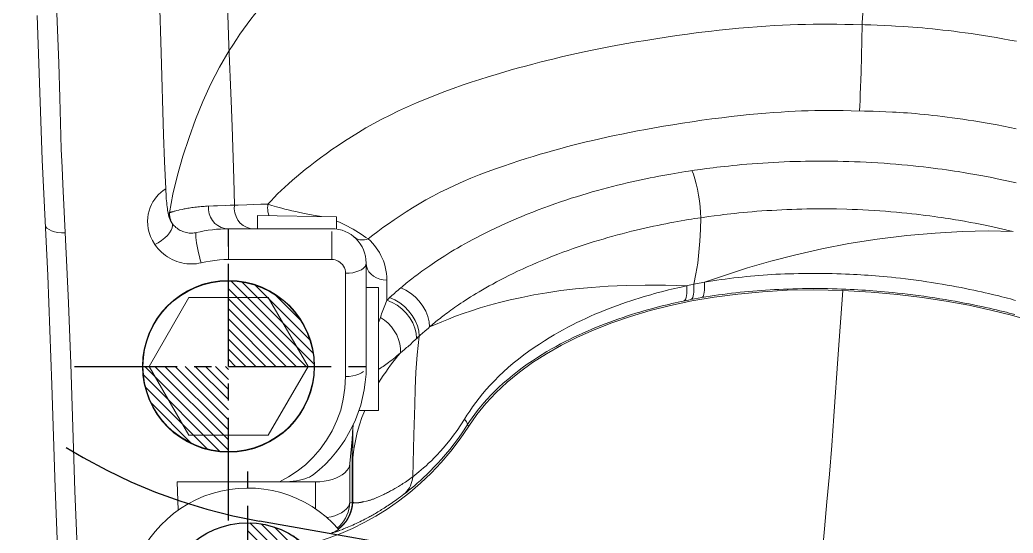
# Model space of a CAD drawing. Header units: inches. Extents: x 160917 to 162189, y -51061 to -50161.
# Drawn here: x 161490.04 to 161504.53, y -50523.17 to -50515.67 of the extents above; entities that cross this region are included whole.
import ezdxf

# ---------------------------------------------------------------- set-up
doc = ezdxf.new("R2010")
doc.units = ezdxf.units.IN
doc.header["$LTSCALE"] = 2
doc.header["$MEASUREMENT"] = 0
doc.linetypes.add('CENTER2', pattern=[1.125, 0.75, -0.125, 0.125, -0.125])
doc.linetypes.add('HIDDEN', pattern=[9.525, 6.35, -3.175])
doc.layers.add('PIN', color=4, linetype='CONTINUOUS')
doc.layers.add('壓塊', color=157, linetype='CONTINUOUS')
doc.layers.add('PRODUCT', color=1, linetype='CONTINUOUS', lineweight=15)

msp = doc.modelspace()

# ---------------------------------------------------------------- hatches: boundary and pattern name
at = {"layer": 'PIN', "linetype": 'Continuous'}
h = msp.add_hatch(dxfattribs=at)
h.set_pattern_fill('ANSI31', color=4, scale=0.833333, angle=90, style=0)
h.set_pattern_definition([(135, (161664.15035, -50532.59912), (-0.073656956, -0.073656956), [])])
h.paths.add_polyline_path([(161493.082, -50520.733), (161491.832, -50520.733, 0.414214), (161493.082, -50521.983)])
h.paths.add_polyline_path([(161493.082, -50519.483), (161493.082, -50520.733), (161494.332, -50520.733, 0.414214)])
h = msp.add_hatch(dxfattribs=at)
h.set_pattern_fill('ANSI31', color=6, scale=0.833333, angle=90, style=0)
h.set_pattern_definition([(135, (161664.43175, -50536.13672), (-0.073656956, -0.073656956), [])])
h.paths.add_polyline_path([(161493.363, -50524.27), (161492.113, -50524.27, 0.414214), (161493.363, -50525.52)])
h.paths.add_polyline_path([(161493.363, -50523.02), (161493.363, -50524.27), (161494.613, -50524.27, 0.414214)])

# ---------------------------------------------------------------- linework, layer by layer
at = {"layer": 'PIN', "color": 4, "linetype": 'CENTER2'}
for p, q in [((161493.082, -50522.983), (161493.082, -50518.483)), ((161490.832, -50520.733), (161495.332, -50520.733))]:
    msp.add_line(p, q, dxfattribs=at)
at = {"layer": 'PIN', "color": 6, "linetype": 'CENTER2'}
msp.add_line((161493.363, -50526.52), (161493.363, -50522.02), dxfattribs=at)
at = {"layer": 'PIN', "color": 4, "linetype": 'Continuous'}
msp.add_circle((161493.082, -50520.733), 1.25, dxfattribs=at)
at = {"layer": 'PIN', "color": 6, "linetype": 'Continuous'}
msp.add_circle((161493.363, -50524.27), 1.25, dxfattribs=at)
at = {"layer": 'PRODUCT', "linetype": 'ByBlock'}
for p, q in [((161492.101, -50516.15), (161492.072, -50515.345)), ((161493.087, -50516.046), (161493.066, -50515.444)), ((161490.576, -50515.574), (161490.603, -50516.304)), ((161502.202, -50515.738), (161502.37, -50515.742)), ((161502.329, -50515.741), (161502.326, -50515.965)), ((161502.37, -50515.742), (161502.457, -50515.744)), ((161502.457, -50515.744), (161502.551, -50515.748)), ((161502.551, -50515.748), (161502.652, -50515.752)), ((161502.326, -50515.965), (161502.322, -50516.201)), ((161493.122, -50516.853), (161493.087, -50516.046)), ((161492.135, -50517.352), (161492.101, -50516.15)), ((161490.603, -50516.304), (161490.618, -50516.812)), ((161490.618, -50516.812), (161490.634, -50517.363)), ((161493.122, -50516.853), (161493.136, -50517.229)), ((161502.17, -50516.999), (161502.367, -50517.003)), ((161502.367, -50517.003), (161502.491, -50517.006)), ((161502.491, -50517.006), (161502.58, -50517.009)), ((161502.58, -50517.009), (161502.675, -50517.013)), ((161490.362, -50517.717), (161490.345, -50517.292)), ((161490.634, -50517.363), (161490.641, -50517.559)), ((161490.641, -50517.559), (161490.652, -50517.828)), ((161490.446, -50519.405), (161490.362, -50517.717)), ((161490.652, -50517.828), (161490.663, -50518.071)), ((161499.884, -50517.867), (161499.798, -50517.88)), ((161499.969, -50517.855), (161499.884, -50517.867)), ((161500.059, -50517.843), (161499.969, -50517.855)), ((161503.978, -50517.929), (161503.885, -50517.913)), ((161504.065, -50517.945), (161503.978, -50517.929)), ((161504.147, -50517.961), (161504.065, -50517.945)), ((161504.225, -50517.976), (161504.147, -50517.961)), ((161504.3, -50517.991), (161504.225, -50517.976)), ((161504.372, -50518.006), (161504.3, -50517.991)), ((161504.441, -50518.022), (161504.372, -50518.006)), ((161504.51, -50518.037), (161504.441, -50518.022)), ((161490.663, -50518.071), (161490.724, -50519.286)), ((161504.577, -50518.052), (161504.51, -50518.037)), ((161493.658, -50518.361), (161493.704, -50518.313)), ((161492.368, -50518.448), (161492.356, -50518.451)), ((161492.861, -50518.39), (161492.768, -50518.393)), ((161492.923, -50518.387), (161492.861, -50518.39)), ((161493.042, -50518.382), (161492.923, -50518.387)), ((161493.104, -50518.379), (161493.042, -50518.382)), ((161493.169, -50518.377), (161493.104, -50518.379)), ((161493.449, -50518.369), (161493.349, -50518.373)), ((161493.654, -50518.39), (161493.658, -50518.361)), ((161493.685, -50518.371), (161493.658, -50518.361)), ((161492.263, -50518.649), (161492.231, -50518.597)), ((161493.504, -50518.527), (161494.66, -50518.547)), ((161493.504, -50518.723), (161493.504, -50518.527)), ((161494.66, -50518.547), (161494.66, -50518.724)), ((161500.011, -50518.556), (161499.931, -50518.567)), ((161500.089, -50518.545), (161500.011, -50518.556)), ((161500.172, -50518.533), (161500.089, -50518.545)), ((161503.824, -50518.614), (161503.737, -50518.598)), ((161492.263, -50518.649), (161492.245, -50518.623)), ((161494.589, -50518.723), (161493.082, -50518.723)), ((161493.082, -50518.723), (161493.082, -50519.173)), ((161494.7, -50518.626), (161494.66, -50518.61)), ((161503.906, -50518.629), (161503.824, -50518.614)), ((161503.983, -50518.643), (161503.906, -50518.629)), ((161504.056, -50518.658), (161503.983, -50518.643)), ((161504.125, -50518.672), (161504.056, -50518.658)), ((161504.193, -50518.686), (161504.125, -50518.672)), ((161504.258, -50518.7), (161504.193, -50518.686)), ((161504.322, -50518.714), (161504.258, -50518.7)), ((161504.534, -50518.764), (161504.445, -50518.742)), ((161490.592, -50518.777), (161490.645, -50518.782)), ((161490.645, -50518.782), (161490.699, -50518.782)), ((161494.589, -50518.763), (161494.589, -50519.173)), ((161495.152, -50518.9), (161495.12, -50518.871)), ((161495.262, -50519.035), (161495.237, -50518.999)), ((161494.589, -50519.173), (161493.082, -50519.173)), ((161490.724, -50519.286), (161490.747, -50519.803)), ((161495.092, -50520.733), (161495.092, -50519.225)), ((161494.79, -50520.882), (161494.79, -50519.374)), ((161495.29, -50519.46), (161495.341, -50519.471)), ((161495.341, -50519.471), (161495.393, -50519.475)), ((161495.393, -50519.768), (161495.393, -50519.475)), ((161495.092, -50519.582), (161495.273, -50519.582)), ((161495.273, -50521.376), (161495.273, -50519.582)), ((161499.805, -50519.548), (161499.73, -50519.564)), ((161499.9, -50519.529), (161499.805, -50519.548)), ((161491.922, -50520.733), (161492.502, -50519.728)), ((161492.502, -50519.728), (161493.662, -50519.728)), ((161493.662, -50519.728), (161494.242, -50520.733)), ((161495.393, -50519.768), (161495.374, -50519.819)), ((161495.407, -50519.755), (161495.393, -50519.768)), ((161495.393, -50519.768), (161495.469, -50519.799)), ((161495.42, -50519.742), (161495.407, -50519.755)), ((161495.434, -50519.729), (161495.42, -50519.742)), ((161499.796, -50519.765), (161499.746, -50519.775)), ((161499.83, -50519.758), (161499.796, -50519.765)), ((161499.885, -50519.748), (161499.83, -50519.758)), ((161499.938, -50519.738), (161499.885, -50519.748)), ((161499.99, -50519.729), (161499.938, -50519.738)), ((161502.048, -50519.625), (161501.979, -50520.556)), ((161490.747, -50519.803), (161490.78, -50520.698)), ((161495.374, -50519.819), (161495.317, -50519.968)), ((161499.746, -50519.775), (161499.688, -50519.787)), ((161495.29, -50520.042), (161495.281, -50520.066)), ((161495.299, -50520.017), (161495.29, -50520.042)), ((161495.281, -50520.066), (161495.273, -50520.09)), ((161495.834, -50520.319), (161495.779, -50520.372)), ((161495.88, -50520.277), (161495.864, -50520.291)), ((161495.912, -50520.248), (161495.88, -50520.277)), ((161495.946, -50520.219), (161495.912, -50520.248)), ((161495.651, -50520.487), (161495.62, -50520.513)), ((161490.78, -50520.698), (161490.84, -50522.552)), ((161492.502, -50521.738), (161491.922, -50520.733)), ((161494.242, -50520.733), (161493.662, -50521.738)), ((161494.781, -50521.05), (161494.79, -50520.882)), ((161495.307, -50520.92), (161495.273, -50520.974)), ((161494.757, -50521.214), (161494.781, -50521.05)), ((161495.789, -50521.736), (161495.799, -50521.295)), ((161495.273, -50521.376), (161494.986, -50521.376)), ((161494.896, -50521.924), (161494.898, -50521.626)), ((161494.898, -50521.626), (161494.899, -50521.618)), ((161494.9, -50521.611), (161494.901, -50521.604)), ((161494.902, -50521.597), (161494.902, -50521.59)), ((161496.601, -50521.538), (161496.502, -50521.688)), ((161496.591, -50521.605), (161496.567, -50521.589)), ((161493.662, -50521.738), (161492.502, -50521.738)), ((161494.854, -50522.154), (161494.888, -50521.796)), ((161494.888, -50522.718), (161494.888, -50521.796)), ((161495.77, -50522.347), (161495.789, -50521.736)), ((161494.421, -50521.943), (161494.514, -50521.813)), ((161494.913, -50521.944), (161494.896, -50522.072)), ((161494.896, -50522.401), (161494.896, -50521.998)), ((161496.312, -50521.946), (161496.251, -50522.019)), ((161494.854, -50522.154), (161494.852, -50522.724)), ((161492.333, -50522.421), (161494.352, -50522.421)), ((161492.333, -50522.421), (161492.348, -50522.834)), ((161494.352, -50522.421), (161494.351, -50522.815)), ((161494.894, -50522.719), (161494.896, -50522.401)), ((161490.84, -50522.552), (161490.974, -50526.104)), ((161495.271, -50522.641), (161495.239, -50522.654)), ((161495.678, -50522.574), (161495.643, -50522.601)), ((161494.888, -50522.718), (161494.852, -50522.724)), ((161494.938, -50522.725), (161494.935, -50522.725)), ((161494.96, -50522.725), (161494.956, -50522.725)), ((161495.096, -50522.701), (161495.057, -50522.71)), ((161495.114, -50522.697), (161495.096, -50522.701)), ((161494.579, -50522.933), (161494.519, -50522.944)), ((161495.1, -50522.951), (161495.073, -50522.965)), ((161495.128, -50522.936), (161495.1, -50522.951)), ((161494.777, -50523.102), (161494.761, -50523.109)), ((161494.795, -50523.095), (161494.777, -50523.102)), ((161494.814, -50523.087), (161494.795, -50523.095)), ((161494.835, -50523.078), (161494.814, -50523.087)), ((161494.858, -50523.069), (161494.835, -50523.078)), ((161494.92, -50523.041), (161494.894, -50523.052)), ((161494.946, -50523.029), (161494.92, -50523.041)), ((161494.972, -50523.016), (161494.946, -50523.029)), ((161494.997, -50523.004), (161494.972, -50523.016)), ((161495.022, -50522.991), (161494.997, -50523.004)), ((161495.048, -50522.979), (161495.022, -50522.991)), ((161495.073, -50522.965), (161495.048, -50522.979)), ((161494.586, -50523.17), (161494.584, -50523.17)), ((161494.608, -50523.163), (161494.605, -50523.164)), ((161494.615, -50523.161), (161494.612, -50523.162)), ((161494.623, -50523.159), (161494.619, -50523.16)), ((161494.631, -50523.156), (161494.627, -50523.157)), ((161494.64, -50523.153), (161494.635, -50523.155)), ((161494.649, -50523.15), (161494.644, -50523.152)), ((161494.658, -50523.147), (161494.653, -50523.149)), ((161494.669, -50523.144), (161494.663, -50523.145)), ((161494.68, -50523.14), (161494.674, -50523.142)), ((161494.692, -50523.135), (161494.686, -50523.137)), ((161494.705, -50523.131), (161494.698, -50523.133)), ((161494.718, -50523.126), (161494.711, -50523.128)), ((161494.732, -50523.12), (161494.725, -50523.123))]:
    msp.add_line(p, q, dxfattribs=at)
for points in [[(161493.576, -50515.456), (161493.519, -50515.523), (161493.463, -50515.592), (161493.409, -50515.662), (161493.355, -50515.733), (161493.302, -50515.806), (161493.249, -50515.881), (161493.196, -50515.959), (161493.144, -50516.038), (161493.09, -50516.12)], [(161502.346, -50515.504), (161502.331, -50515.714), (161502.329, -50515.741)], [(161490.345, -50517.292), (161490.318, -50516.448), (161490.288, -50515.605)], [(161493.704, -50518.313), (161493.75, -50518.264), (161493.799, -50518.214), (161493.85, -50518.165), (161493.902, -50518.116), (161493.957, -50518.066), (161494.014, -50518.015), (161494.074, -50517.964), (161494.137, -50517.911), (161494.203, -50517.858), (161494.272, -50517.803), (161494.346, -50517.746), (161494.423, -50517.688), (161494.505, -50517.628), (161494.591, -50517.567), (161494.682, -50517.505), (161494.776, -50517.442), (161494.875, -50517.378), (161494.979, -50517.314), (161495.088, -50517.25), (161495.201, -50517.186), (161495.318, -50517.123), (161495.44, -50517.061), (161495.564, -50517.001), (161495.692, -50516.942), (161495.824, -50516.884), (161495.957, -50516.829), (161496.092, -50516.775), (161496.227, -50516.723), (161496.362, -50516.674), (161496.494, -50516.627), (161496.624, -50516.583), (161496.75, -50516.542), (161496.871, -50516.503), (161496.987, -50516.468), (161497.099, -50516.434), (161497.208, -50516.403), (161497.314, -50516.373), (161497.419, -50516.345), (161497.523, -50516.317), (161497.626, -50516.29), (161497.73, -50516.264), (161497.835, -50516.239), (161497.941, -50516.213), (161498.049, -50516.188), (161498.16, -50516.164), (161498.273, -50516.139), (161498.389, -50516.115), (161498.51, -50516.09), (161498.633, -50516.066), (161498.762, -50516.042), (161498.895, -50516.017), (161499.032, -50515.993), (161499.173, -50515.97), (161499.321, -50515.946), (161499.472, -50515.922), (161499.626, -50515.899), (161499.782, -50515.878), (161499.939, -50515.857), (161500.093, -50515.839), (161500.242, -50515.822), (161500.388, -50515.807), (161500.53, -50515.794), (161500.666, -50515.782), (161500.798, -50515.772), (161500.925, -50515.763), (161501.048, -50515.755), (161501.166, -50515.749), (161501.281, -50515.743), (161501.393, -50515.739), (161501.504, -50515.736), (161501.615, -50515.734), (161501.728, -50515.734), (161501.842, -50515.733), (161501.959, -50515.734), (161502.079, -50515.736), (161502.202, -50515.738)], [(161502.652, -50515.752), (161502.761, -50515.757), (161502.819, -50515.761)], [(161502.819, -50515.761), (161502.941, -50515.768), (161503.005, -50515.773), (161503.072, -50515.777), (161503.141, -50515.783), (161503.211, -50515.789), (161503.284, -50515.795), (161503.358, -50515.803), (161503.434, -50515.81), (161503.511, -50515.819), (161503.59, -50515.828), (161503.671, -50515.838), (161503.753, -50515.849), (161503.837, -50515.86), (161503.923, -50515.872), (161504.011, -50515.885), (161504.102, -50515.899), (161504.194, -50515.914), (161504.289, -50515.93), (161504.385, -50515.947), (161504.485, -50515.965), (161504.586, -50515.984)], [(161493.09, -50516.12), (161492.948, -50516.36), (161492.822, -50516.605), (161492.705, -50516.863), (161492.6, -50517.124), (161492.505, -50517.389), (161492.417, -50517.664), (161492.338, -50517.938), (161492.27, -50518.216), (161492.218, -50518.489)], [(161502.322, -50516.201), (161502.316, -50516.435), (161502.312, -50516.547), (161502.308, -50516.654), (161502.304, -50516.755), (161502.3, -50516.847), (161502.295, -50516.929), (161502.29, -50517.001)], [(161495.26, -50518.762), (161495.335, -50518.706), (161495.415, -50518.649), (161495.498, -50518.591), (161495.585, -50518.532), (161495.674, -50518.474), (161495.768, -50518.415), (161495.864, -50518.358), (161495.963, -50518.301), (161496.066, -50518.245), (161496.171, -50518.19), (161496.28, -50518.137), (161496.391, -50518.085), (161496.505, -50518.034), (161496.621, -50517.985), (161496.74, -50517.937), (161496.859, -50517.892), (161496.977, -50517.848), (161497.095, -50517.806), (161497.209, -50517.767), (161497.32, -50517.731), (161497.427, -50517.697), (161497.531, -50517.665), (161497.631, -50517.635), (161497.729, -50517.607), (161497.825, -50517.579), (161497.92, -50517.553), (161498.014, -50517.528), (161498.109, -50517.503), (161498.205, -50517.479), (161498.301, -50517.455), (161498.4, -50517.432), (161498.501, -50517.409), (161498.605, -50517.385), (161498.712, -50517.362), (161498.822, -50517.339), (161498.935, -50517.316), (161499.053, -50517.293), (161499.175, -50517.27), (161499.301, -50517.247), (161499.431, -50517.224), (161499.567, -50517.202), (161499.707, -50517.18), (161499.849, -50517.158), (161499.993, -50517.138), (161500.139, -50517.118), (161500.281, -50517.1), (161500.419, -50517.083), (161500.554, -50517.068), (161500.683, -50517.055), (161500.807, -50517.043), (161500.926, -50517.033), (161501.039, -50517.024), (161501.148, -50517.017), (161501.251, -50517.011), (161501.352, -50517.006), (161501.448, -50517.002), (161501.542, -50516.999), (161501.638, -50516.997), (161501.737, -50516.996), (161501.837, -50516.995), (161501.942, -50516.996), (161502.054, -50516.997), (161502.17, -50516.999)], [(161502.675, -50517.013), (161502.774, -50517.018), (161502.826, -50517.021), (161502.88, -50517.024), (161502.935, -50517.027), (161502.991, -50517.031), (161503.05, -50517.036), (161503.109, -50517.04), (161503.171, -50517.046), (161503.234, -50517.052), (161503.298, -50517.058), (161503.365, -50517.066), (161503.433, -50517.073), (161503.502, -50517.082), (161503.574, -50517.091), (161503.647, -50517.1), (161503.723, -50517.111), (161503.8, -50517.122), (161503.879, -50517.134), (161503.959, -50517.146), (161504.042, -50517.16), (161504.127, -50517.174), (161504.213, -50517.19), (161504.302, -50517.206), (161504.392, -50517.224), (161504.485, -50517.243), (161504.579, -50517.263)], [(161493.136, -50517.229), (161493.159, -50517.991), (161493.169, -50518.377)], [(161492.166, -50518.137), (161492.149, -50517.742), (161492.135, -50517.352)], [(161503.732, -50517.888), (161503.677, -50517.879), (161503.62, -50517.871), (161503.561, -50517.862), (161503.499, -50517.854), (161503.435, -50517.845), (161503.369, -50517.837), (161503.3, -50517.828), (161503.228, -50517.82), (161503.153, -50517.811), (161503.075, -50517.803), (161502.994, -50517.795), (161502.911, -50517.787), (161502.825, -50517.779), (161502.738, -50517.773), (161502.65, -50517.766), (161502.562, -50517.76), (161502.474, -50517.755), (161502.388, -50517.75), (161502.302, -50517.746), (161502.218, -50517.743), (161502.136, -50517.74), (161502.055, -50517.738), (161501.975, -50517.736), (161501.896, -50517.735), (161501.817, -50517.734), (161501.739, -50517.734), (161501.662, -50517.734), (161501.584, -50517.735), (161501.506, -50517.736), (161501.429, -50517.738), (161501.351, -50517.74), (161501.273, -50517.742), (161501.195, -50517.745), (161501.116, -50517.749), (161501.037, -50517.753), (161500.958, -50517.758), (161500.879, -50517.763), (161500.801, -50517.768), (161500.724, -50517.774), (161500.649, -50517.78), (161500.577, -50517.786), (161500.507, -50517.793), (161500.441, -50517.799), (161500.378, -50517.806), (161500.319, -50517.812), (161500.208, -50517.824)], [(161499.798, -50517.88), (161499.75, -50517.887), (161499.7, -50517.895), (161499.594, -50517.913)], [(161499.844, -50517.873), (161499.867, -50517.926), (161499.889, -50517.991), (161499.909, -50518.064), (161499.928, -50518.145), (161499.944, -50518.23), (161499.957, -50518.316), (161499.967, -50518.402), (161499.972, -50518.484), (161499.974, -50518.561)], [(161500.208, -50517.824), (161500.156, -50517.831), (161500.059, -50517.843)], [(161499.594, -50517.913), (161499.539, -50517.923), (161499.481, -50517.933), (161499.422, -50517.944), (161499.362, -50517.955), (161499.3, -50517.967), (161499.236, -50517.98), (161499.171, -50517.993), (161499.105, -50518.007), (161499.038, -50518.022), (161498.97, -50518.037), (161498.901, -50518.053), (161498.83, -50518.07), (161498.759, -50518.087), (161498.688, -50518.105), (161498.615, -50518.124), (161498.542, -50518.144), (161498.467, -50518.164), (161498.392, -50518.185), (161498.316, -50518.207), (161498.24, -50518.23), (161498.162, -50518.254), (161498.084, -50518.278), (161498.005, -50518.304), (161497.926, -50518.331), (161497.846, -50518.358), (161497.766, -50518.387), (161497.685, -50518.416), (161497.604, -50518.447), (161497.523, -50518.478), (161497.442, -50518.51), (161497.361, -50518.543), (161497.282, -50518.576), (161497.203, -50518.61), (161497.126, -50518.644), (161497.051, -50518.679), (161496.977, -50518.713), (161496.906, -50518.747), (161496.837, -50518.781), (161496.771, -50518.815), (161496.707, -50518.848), (161496.646, -50518.881), (161496.587, -50518.913), (161496.531, -50518.944), (161496.477, -50518.974), (161496.425, -50519.004), (161496.376, -50519.033), (161496.328, -50519.061), (161496.283, -50519.089), (161496.24, -50519.116), (161496.199, -50519.142), (161496.16, -50519.168), (161496.122, -50519.192), (161496.087, -50519.216), (161496.053, -50519.239), (161496.02, -50519.262), (161495.989, -50519.283), (161495.96, -50519.304), (161495.931, -50519.324), (161495.904, -50519.344), (161495.878, -50519.363), (161495.853, -50519.381), (161495.829, -50519.4), (161495.805, -50519.417), (161495.783, -50519.435), (161495.76, -50519.452), (161495.738, -50519.469), (161495.717, -50519.486), (161495.696, -50519.503), (161495.675, -50519.52), (161495.655, -50519.536), (161495.635, -50519.553), (161495.616, -50519.569), (161495.577, -50519.602)], [(161503.885, -50517.913), (161503.835, -50517.905), (161503.732, -50517.888)], [(161492.007, -50518.955), (161491.973, -50518.895), (161491.945, -50518.837), (161491.924, -50518.779), (161491.91, -50518.722), (161491.903, -50518.665), (161491.901, -50518.611), (161491.904, -50518.558), (161491.911, -50518.508), (161491.923, -50518.459), (161491.938, -50518.414), (161491.957, -50518.37), (161491.979, -50518.329), (161492.004, -50518.291), (161492.031, -50518.255), (161492.061, -50518.222), (161492.094, -50518.191), (161492.128, -50518.163), (161492.166, -50518.137)], [(161492.189, -50518.425), (161492.185, -50518.4), (161492.182, -50518.374), (161492.179, -50518.346), (161492.176, -50518.316), (161492.174, -50518.284), (161492.172, -50518.25), (161492.17, -50518.214), (161492.168, -50518.177), (161492.166, -50518.137)], [(161492.202, -50518.497), (161492.197, -50518.474), (161492.193, -50518.45), (161492.189, -50518.425)], [(161492.356, -50518.451), (161492.324, -50518.458), (161492.315, -50518.461), (161492.297, -50518.465)], [(161492.768, -50518.393), (161492.747, -50518.395), (161492.726, -50518.396), (161492.704, -50518.397), (161492.681, -50518.399), (161492.659, -50518.401), (161492.636, -50518.403), (161492.613, -50518.406), (161492.591, -50518.409), (161492.568, -50518.411), (161492.546, -50518.414), (161492.525, -50518.418), (161492.505, -50518.421), (161492.486, -50518.424), (161492.468, -50518.427), (161492.451, -50518.43), (161492.436, -50518.433), (161492.42, -50518.436), (161492.406, -50518.439), (161492.368, -50518.448)], [(161493.082, -50518.723), (161493.028, -50518.718), (161492.976, -50518.702), (161492.927, -50518.677), (161492.884, -50518.644), (161492.847, -50518.603), (161492.819, -50518.555), (161492.799, -50518.503), (161492.789, -50518.448), (161492.789, -50518.393)], [(161493.297, -50518.675), (161493.254, -50518.639), (161493.218, -50518.595), (161493.191, -50518.546), (161493.174, -50518.491), (161493.166, -50518.434), (161493.169, -50518.377)], [(161493.349, -50518.373), (161493.225, -50518.376), (161493.196, -50518.377), (161493.169, -50518.377)], [(161493.658, -50518.361), (161493.588, -50518.364), (161493.553, -50518.365), (161493.449, -50518.369)], [(161493.671, -50518.53), (161493.663, -50518.503), (161493.657, -50518.475), (161493.654, -50518.447), (161493.653, -50518.418), (161493.654, -50518.39)], [(161494.438, -50518.543), (161494.347, -50518.528), (161494.265, -50518.512), (161494.19, -50518.498), (161494.123, -50518.484), (161494.062, -50518.471), (161494.007, -50518.459), (161493.954, -50518.447), (161493.905, -50518.435), (161493.86, -50518.424), (161493.819, -50518.413), (161493.781, -50518.402), (161493.746, -50518.391), (161493.714, -50518.381), (161493.685, -50518.371)], [(161501.958, -50518.434), (161501.885, -50518.433), (161501.812, -50518.432), (161501.739, -50518.432), (161501.667, -50518.432), (161501.594, -50518.433), (161501.522, -50518.434), (161501.45, -50518.435), (161501.377, -50518.437), (161501.305, -50518.439), (161501.232, -50518.442), (161501.159, -50518.446), (161501.086, -50518.449), (161501.012, -50518.454), (161500.939, -50518.458), (161500.866, -50518.463), (161500.794, -50518.468), (161500.724, -50518.474), (161500.657, -50518.48), (161500.592, -50518.486), (161500.529, -50518.492), (161500.471, -50518.498), (161500.415, -50518.504), (161500.362, -50518.51), (161500.311, -50518.516), (161500.263, -50518.522), (161500.172, -50518.533)], [(161503.126, -50518.511), (161503.056, -50518.503), (161502.984, -50518.496), (161502.908, -50518.488), (161502.83, -50518.481), (161502.751, -50518.474), (161502.67, -50518.467), (161502.588, -50518.461), (161502.506, -50518.455), (161502.424, -50518.451), (161502.343, -50518.446), (161502.263, -50518.443), (161502.185, -50518.44), (161502.108, -50518.437), (161501.958, -50518.434)], [(161492.218, -50518.489), (161492.215, -50518.491), (161492.212, -50518.492), (161492.209, -50518.493), (161492.207, -50518.494), (161492.204, -50518.495), (161492.202, -50518.497)], [(161492.249, -50518.624), (161492.22, -50518.571), (161492.211, -50518.546), (161492.206, -50518.521), (161492.202, -50518.497)], [(161492.274, -50518.471), (161492.267, -50518.473), (161492.26, -50518.475), (161492.254, -50518.477), (161492.248, -50518.479), (161492.242, -50518.481), (161492.237, -50518.483), (161492.232, -50518.484), (161492.227, -50518.486), (161492.222, -50518.488), (161492.218, -50518.489)], [(161492.238, -50518.599), (161492.229, -50518.572), (161492.223, -50518.545), (161492.219, -50518.517), (161492.218, -50518.489)], [(161492.297, -50518.465), (161492.289, -50518.467), (161492.281, -50518.469)], [(161499.931, -50518.567), (161499.886, -50518.574), (161499.84, -50518.582), (161499.791, -50518.589), (161499.741, -50518.598), (161499.689, -50518.607), (161499.635, -50518.617), (161499.58, -50518.627), (161499.524, -50518.637), (161499.466, -50518.649), (161499.407, -50518.66), (161499.347, -50518.673), (161499.286, -50518.686), (161499.223, -50518.699), (161499.16, -50518.714), (161499.095, -50518.729), (161499.03, -50518.744), (161498.964, -50518.76), (161498.897, -50518.777), (161498.829, -50518.795), (161498.76, -50518.813), (161498.691, -50518.832), (161498.621, -50518.852), (161498.55, -50518.873), (161498.478, -50518.894), (161498.406, -50518.916), (161498.334, -50518.939), (161498.261, -50518.963), (161498.187, -50518.987), (161498.113, -50519.013), (161498.038, -50519.04), (161497.962, -50519.067), (161497.887, -50519.096), (161497.811, -50519.125), (161497.735, -50519.155), (161497.66, -50519.185), (161497.586, -50519.217), (161497.513, -50519.248), (161497.441, -50519.28), (161497.371, -50519.312), (161497.302, -50519.344), (161497.236, -50519.376), (161497.172, -50519.408), (161497.11, -50519.439), (161497.051, -50519.47), (161496.994, -50519.5), (161496.939, -50519.53), (161496.886, -50519.559), (161496.836, -50519.588), (161496.788, -50519.615), (161496.742, -50519.643), (161496.698, -50519.669), (161496.656, -50519.694), (161496.616, -50519.719), (161496.578, -50519.744), (161496.541, -50519.767), (161496.506, -50519.79), (161496.473, -50519.812), (161496.441, -50519.834), (161496.411, -50519.855), (161496.382, -50519.875), (161496.354, -50519.894), (161496.328, -50519.913), (161496.303, -50519.932), (161496.278, -50519.949), (161496.255, -50519.967), (161496.232, -50519.984), (161496.211, -50520), (161496.189, -50520.016), (161496.169, -50520.032), (161496.148, -50520.048), (161496.129, -50520.064), (161496.109, -50520.08), (161496.09, -50520.095), (161496.071, -50520.111), (161496.053, -50520.126), (161496.034, -50520.142), (161496.016, -50520.158)], [(161499.974, -50518.561), (161499.971, -50518.734), (161499.963, -50518.902), (161499.949, -50519.067), (161499.93, -50519.227), (161499.904, -50519.383), (161499.873, -50519.534)], [(161503.595, -50518.575), (161503.545, -50518.567), (161503.492, -50518.559), (161503.437, -50518.551), (161503.38, -50518.543), (161503.32, -50518.535), (161503.258, -50518.527), (161503.126, -50518.511)], [(161503.737, -50518.598), (161503.692, -50518.59), (161503.595, -50518.575)], [(161490.411, -50518.689), (161490.432, -50518.713), (161490.462, -50518.735), (161490.499, -50518.753), (161490.543, -50518.767), (161490.592, -50518.777)], [(161492.263, -50518.649), (161492.266, -50518.675), (161492.26, -50518.707), (161492.245, -50518.742), (161492.221, -50518.78), (161492.189, -50518.819), (161492.15, -50518.857), (161492.105, -50518.893), (161492.057, -50518.926), (161492.007, -50518.955)], [(161492.612, -50518.778), (161492.596, -50518.782), (161492.578, -50518.784), (161492.561, -50518.786), (161492.543, -50518.787), (161492.524, -50518.786), (161492.506, -50518.785), (161492.487, -50518.783), (161492.468, -50518.779), (161492.45, -50518.774), (161492.431, -50518.769), (161492.413, -50518.762), (161492.395, -50518.755), (161492.378, -50518.746), (161492.362, -50518.737), (161492.345, -50518.727), (161492.33, -50518.715), (161492.315, -50518.704), (161492.301, -50518.691), (161492.287, -50518.678), (161492.275, -50518.664), (161492.263, -50518.649)], [(161493.452, -50518.723), (161493.398, -50518.717), (161493.345, -50518.701), (161493.297, -50518.675)], [(161495.12, -50518.871), (161495.087, -50518.848), (161495.053, -50518.825), (161495.018, -50518.801), (161494.98, -50518.778), (161494.941, -50518.754), (161494.901, -50518.73), (161494.861, -50518.707), (161494.82, -50518.685), (161494.78, -50518.664), (161494.74, -50518.644), (161494.7, -50518.626)], [(161504.445, -50518.742), (161504.415, -50518.735), (161504.384, -50518.728), (161504.322, -50518.714)], [(161492.612, -50518.778), (161492.607, -50518.784), (161492.603, -50518.799), (161492.603, -50518.821), (161492.604, -50518.851), (161492.608, -50518.888), (161492.614, -50518.93), (161492.622, -50518.976), (161492.632, -50519.025), (161492.643, -50519.076), (161492.656, -50519.126), (161492.669, -50519.175), (161492.683, -50519.22)], [(161494.921, -50518.847), (161494.938, -50518.86), (161494.956, -50518.87), (161494.976, -50518.878), (161494.998, -50518.884), (161495.021, -50518.886), (161495.045, -50518.886), (161495.069, -50518.884), (161495.094, -50518.878), (161495.12, -50518.871)], [(161495.12, -50518.871), (161495.188, -50518.817), (161495.26, -50518.762)], [(161504.535, -50518.764), (161504.17, -50518.754), (161503.792, -50518.764), (161503.398, -50518.787), (161502.981, -50518.82), (161502.551, -50518.874), (161502.136, -50518.94), (161501.74, -50519.017), (161501.361, -50519.103), (161500.999, -50519.195), (161500.657, -50519.294), (161500.336, -50519.4), (161500.031, -50519.504)], [(161492.079, -50519.041), (161492.053, -50519.014), (161492.03, -50518.985), (161492.007, -50518.955)], [(161492.683, -50519.22), (161492.649, -50519.227), (161492.615, -50519.233), (161492.58, -50519.236), (161492.544, -50519.237), (161492.508, -50519.236), (161492.472, -50519.233), (161492.435, -50519.228), (161492.399, -50519.221), (161492.363, -50519.211), (161492.327, -50519.2), (161492.292, -50519.186), (161492.258, -50519.171), (161492.225, -50519.153), (161492.193, -50519.134), (161492.162, -50519.113), (161492.133, -50519.091), (161492.105, -50519.067), (161492.079, -50519.041)], [(161495.237, -50518.999), (161495.211, -50518.965), (161495.182, -50518.932), (161495.152, -50518.9)], [(161495.387, -50519.375), (161495.38, -50519.327), (161495.37, -50519.281), (161495.357, -50519.236), (161495.342, -50519.193), (161495.325, -50519.151), (161495.306, -50519.111), (161495.285, -50519.072), (161495.262, -50519.035)], [(161493.082, -50519.173), (161493.015, -50519.174), (161492.948, -50519.178), (161492.881, -50519.185), (161492.815, -50519.194), (161492.749, -50519.206), (161492.683, -50519.22)], [(161494.79, -50519.374), (161494.788, -50519.346), (161494.783, -50519.319), (161494.774, -50519.294), (161494.761, -50519.27), (161494.745, -50519.247), (161494.727, -50519.228), (161494.707, -50519.211), (161494.684, -50519.197), (161494.661, -50519.186), (161494.638, -50519.179), (161494.614, -50519.174), (161494.589, -50519.173)], [(161495.092, -50519.225), (161495.087, -50519.251), (161495.074, -50519.276), (161495.052, -50519.3), (161495.022, -50519.321), (161494.984, -50519.339), (161494.941, -50519.354), (161494.894, -50519.365)], [(161495.092, -50519.225), (161495.097, -50519.269), (161495.11, -50519.311), (161495.132, -50519.35), (161495.163, -50519.386), (161495.2, -50519.417), (161495.243, -50519.442), (161495.29, -50519.46)], [(161490.552, -50522.506), (161490.504, -50521.003), (161490.446, -50519.405)], [(161494.894, -50519.365), (161494.843, -50519.372), (161494.79, -50519.374)], [(161495.393, -50519.475), (161495.392, -50519.424), (161495.387, -50519.375)], [(161504.57, -50519.77), (161504.533, -50519.759), (161504.494, -50519.748), (161504.453, -50519.738), (161504.412, -50519.727), (161504.368, -50519.716), (161504.324, -50519.704), (161504.277, -50519.693), (161504.229, -50519.682), (161504.179, -50519.67), (161504.128, -50519.658), (161504.074, -50519.646), (161504.018, -50519.634), (161503.96, -50519.621), (161503.9, -50519.609), (161503.838, -50519.596), (161503.774, -50519.583), (161503.708, -50519.571), (161503.64, -50519.558), (161503.57, -50519.546), (161503.498, -50519.533), (161503.425, -50519.521), (161503.35, -50519.509), (161503.274, -50519.497), (161503.196, -50519.486), (161503.117, -50519.475), (161503.04, -50519.465), (161502.965, -50519.456), (161502.892, -50519.447), (161502.822, -50519.439), (161502.757, -50519.432), (161502.696, -50519.426), (161502.637, -50519.421), (161502.58, -50519.416), (161502.526, -50519.411), (161502.472, -50519.407), (161502.419, -50519.403), (161502.367, -50519.399), (161502.313, -50519.396), (161502.259, -50519.393), (161502.204, -50519.39), (161502.147, -50519.387), (161502.087, -50519.384), (161502.026, -50519.382), (161501.962, -50519.38), (161501.894, -50519.378), (161501.825, -50519.377), (161501.754, -50519.376), (161501.684, -50519.375), (161501.612, -50519.375), (161501.541, -50519.376), (161501.472, -50519.376), (161501.403, -50519.377), (161501.335, -50519.379), (161501.268, -50519.38), (161501.202, -50519.383), (161501.137, -50519.385), (161501.073, -50519.388), (161501.01, -50519.392), (161500.947, -50519.396), (161500.885, -50519.401), (161500.824, -50519.406), (161500.763, -50519.411), (161500.702, -50519.416), (161500.642, -50519.422), (161500.581, -50519.429), (161500.519, -50519.435), (161500.458, -50519.442), (161500.396, -50519.45), (161500.333, -50519.458), (161500.271, -50519.466), (161500.209, -50519.475), (161500.149, -50519.484), (161500.089, -50519.494), (161500.031, -50519.504)], [(161495.577, -50519.602), (161495.558, -50519.618), (161495.54, -50519.634), (161495.521, -50519.651), (161495.503, -50519.667), (161495.468, -50519.698)], [(161495.597, -50519.586), (161495.67, -50519.619), (161495.74, -50519.664), (161495.807, -50519.719), (161495.867, -50519.783), (161495.919, -50519.853), (161495.96, -50519.928), (161495.991, -50520.006), (161496.01, -50520.083), (161496.016, -50520.158)], [(161499.771, -50519.555), (161499.459, -50519.548), (161499.163, -50519.545), (161498.885, -50519.55), (161498.624, -50519.561), (161498.379, -50519.579), (161498.149, -50519.601), (161497.933, -50519.627), (161497.73, -50519.657), (161497.54, -50519.69), (161497.361, -50519.725), (161497.194, -50519.762), (161497.038, -50519.8), (161496.892, -50519.839), (161496.755, -50519.879), (161496.627, -50519.92), (161496.507, -50519.961), (161496.396, -50520.002), (161496.291, -50520.042), (161496.194, -50520.082), (161496.102, -50520.12), (161496.017, -50520.157)], [(161499.73, -50519.564), (161499.687, -50519.574), (161499.642, -50519.584), (161499.597, -50519.594), (161499.55, -50519.605), (161499.503, -50519.617), (161499.454, -50519.629), (161499.404, -50519.642), (161499.352, -50519.656), (161499.3, -50519.67), (161499.246, -50519.686), (161499.19, -50519.702), (161499.133, -50519.719), (161499.074, -50519.737), (161499.014, -50519.756), (161498.952, -50519.776), (161498.889, -50519.797), (161498.825, -50519.819), (161498.76, -50519.843), (161498.694, -50519.867), (161498.629, -50519.892), (161498.563, -50519.918), (161498.497, -50519.945), (161498.431, -50519.973), (161498.365, -50520.002), (161498.299, -50520.032), (161498.233, -50520.063), (161498.167, -50520.094), (161498.101, -50520.127), (161498.035, -50520.162), (161497.969, -50520.198), (161497.902, -50520.235), (161497.833, -50520.274), (161497.763, -50520.316), (161497.692, -50520.36), (161497.619, -50520.407), (161497.543, -50520.457), (161497.467, -50520.511), (161497.391, -50520.567), (161497.314, -50520.626), (161497.238, -50520.687), (161497.165, -50520.75), (161497.095, -50520.813), (161497.027, -50520.878), (161496.963, -50520.943), (161496.902, -50521.007), (161496.845, -50521.072), (161496.79, -50521.136), (161496.739, -50521.2), (161496.69, -50521.263), (161496.645, -50521.325), (161496.602, -50521.386), (161496.562, -50521.447), (161496.525, -50521.506)], [(161502.048, -50519.625), (161501.62, -50519.616), (161501.238, -50519.622), (161500.874, -50519.644), (161500.515, -50519.677), (161500.173, -50519.721), (161499.846, -50519.776), (161499.534, -50519.843), (161499.237, -50519.919), (161498.951, -50520.004), (161498.678, -50520.097), (161498.42, -50520.199), (161498.176, -50520.308), (161497.944, -50520.425), (161497.725, -50520.548), (161497.52, -50520.679), (161497.328, -50520.819), (161497.147, -50520.966), (161496.983, -50521.119), (161496.836, -50521.277), (161496.706, -50521.439), (161496.591, -50521.605)], [(161499.771, -50519.555), (161499.773, -50519.597), (161499.773, -50519.635), (161499.771, -50519.669), (161499.768, -50519.7), (161499.763, -50519.725), (161499.756, -50519.746), (161499.749, -50519.762), (161499.74, -50519.773), (161499.729, -50519.778)], [(161499.873, -50519.534), (161499.874, -50519.576), (161499.874, -50519.615), (161499.872, -50519.649), (161499.868, -50519.68), (161499.863, -50519.705), (161499.857, -50519.726), (161499.849, -50519.742), (161499.84, -50519.753), (161499.83, -50519.758)], [(161500.031, -50519.504), (161500.006, -50519.509), (161499.98, -50519.513), (161499.954, -50519.518), (161499.927, -50519.524), (161499.9, -50519.529)], [(161500.031, -50519.504), (161500.032, -50519.546), (161500.031, -50519.585), (161500.029, -50519.62), (161500.026, -50519.651), (161500.021, -50519.677), (161500.015, -50519.698), (161500.008, -50519.713), (161499.999, -50519.724), (161499.99, -50519.729)], [(161504.562, -50519.976), (161504.521, -50519.965), (161504.479, -50519.954), (161504.436, -50519.943), (161504.39, -50519.932), (161504.343, -50519.92), (161504.294, -50519.908), (161504.243, -50519.897), (161504.191, -50519.884), (161504.135, -50519.872), (161504.078, -50519.86), (161504.018, -50519.847), (161503.956, -50519.834), (161503.893, -50519.821), (161503.827, -50519.808), (161503.759, -50519.795), (161503.689, -50519.783), (161503.617, -50519.77), (161503.543, -50519.757), (161503.467, -50519.745), (161503.39, -50519.733), (161503.312, -50519.721), (161503.231, -50519.709), (161503.15, -50519.698), (161503.071, -50519.688), (161502.994, -50519.678), (161502.919, -50519.669), (161502.848, -50519.662), (161502.781, -50519.655), (161502.718, -50519.649), (161502.658, -50519.643), (161502.6, -50519.638), (161502.544, -50519.633), (161502.489, -50519.629), (161502.434, -50519.625), (161502.38, -50519.621), (161502.325, -50519.618), (161502.269, -50519.614), (161502.212, -50519.611), (161502.154, -50519.609), (161502.093, -50519.606), (161502.03, -50519.604), (161501.964, -50519.601), (161501.895, -50519.6), (161501.823, -50519.598), (161501.751, -50519.597), (161501.678, -50519.597), (161501.604, -50519.597), (161501.531, -50519.597), (161501.459, -50519.598), (161501.389, -50519.599), (161501.319, -50519.601), (161501.25, -50519.603), (161501.183, -50519.606), (161501.116, -50519.609), (161501.051, -50519.612), (161500.986, -50519.616), (161500.922, -50519.62), (161500.859, -50519.624), (161500.797, -50519.629), (161500.735, -50519.634), (161500.673, -50519.639), (161500.612, -50519.645), (161500.55, -50519.651), (161500.488, -50519.658), (161500.425, -50519.665), (161500.363, -50519.673), (161500.299, -50519.682), (161500.235, -50519.69), (161500.172, -50519.7), (161500.111, -50519.709), (161500.05, -50519.719), (161499.99, -50519.729)], [(161495.468, -50519.698), (161495.451, -50519.714), (161495.434, -50519.729)], [(161495.434, -50519.729), (161495.509, -50519.761), (161495.581, -50519.804), (161495.649, -50519.858), (161495.71, -50519.92), (161495.763, -50519.989), (161495.806, -50520.063), (161495.838, -50520.14), (161495.858, -50520.216), (161495.864, -50520.291)], [(161506.647, -50521.304), (161506.512, -50521.126), (161506.36, -50520.958), (161506.187, -50520.797), (161505.995, -50520.643), (161505.786, -50520.501), (161505.562, -50520.374), (161505.322, -50520.261), (161505.066, -50520.158), (161504.796, -50520.066), (161504.51, -50519.985), (161504.208, -50519.91), (161503.889, -50519.841), (161503.555, -50519.781), (161503.206, -50519.727), (161502.845, -50519.681), (161502.463, -50519.648), (161502.048, -50519.625)], [(161495.469, -50519.799), (161495.542, -50519.841), (161495.611, -50519.894), (161495.673, -50519.956), (161495.726, -50520.024), (161495.77, -50520.098), (161495.802, -50520.174), (161495.821, -50520.25), (161495.828, -50520.325)], [(161499.688, -50519.787), (161499.645, -50519.796), (161499.6, -50519.806), (161499.555, -50519.816), (161499.508, -50519.827), (161499.46, -50519.838), (161499.41, -50519.851), (161499.359, -50519.864), (161499.307, -50519.877), (161499.254, -50519.891), (161499.199, -50519.907), (161499.143, -50519.922), (161499.086, -50519.939), (161499.027, -50519.957), (161498.966, -50519.976), (161498.904, -50519.996), (161498.841, -50520.017), (161498.777, -50520.039), (161498.712, -50520.062), (161498.647, -50520.086), (161498.582, -50520.11), (161498.516, -50520.136), (161498.451, -50520.162), (161498.385, -50520.189), (161498.32, -50520.217), (161498.255, -50520.246), (161498.189, -50520.276), (161498.124, -50520.307), (161498.059, -50520.339), (161497.994, -50520.372), (161497.929, -50520.406), (161497.864, -50520.441), (161497.797, -50520.478), (161497.729, -50520.518), (161497.66, -50520.56), (161497.59, -50520.604), (161497.517, -50520.651), (161497.443, -50520.702), (161497.37, -50520.754), (161497.298, -50520.809), (161497.226, -50520.865), (161497.157, -50520.923), (161497.091, -50520.98), (161497.028, -50521.039), (161496.968, -50521.097), (161496.911, -50521.154), (161496.858, -50521.211), (161496.808, -50521.268), (161496.761, -50521.323), (161496.717, -50521.378), (161496.676, -50521.432), (161496.637, -50521.486), (161496.601, -50521.538)], [(161495.317, -50519.968), (161495.311, -50519.985), (161495.299, -50520.017)], [(161495.299, -50520.017), (161495.357, -50520.056), (161495.411, -50520.103), (161495.46, -50520.155), (161495.502, -50520.213)], [(161496.017, -50520.157), (161495.999, -50520.173), (161495.946, -50520.219)], [(161495.502, -50520.213), (161495.537, -50520.275), (161495.564, -50520.34), (161495.582, -50520.406), (161495.591, -50520.472), (161495.591, -50520.537)], [(161495.799, -50521.295), (161495.805, -50521.062), (161495.816, -50520.819), (161495.834, -50520.563), (161495.864, -50520.291)], [(161495.864, -50520.291), (161495.858, -50520.297), (161495.852, -50520.302), (161495.846, -50520.308), (161495.834, -50520.319)], [(161495.779, -50520.372), (161495.763, -50520.387), (161495.747, -50520.402), (161495.731, -50520.417), (161495.715, -50520.432), (161495.698, -50520.446), (161495.682, -50520.46), (161495.667, -50520.474), (161495.651, -50520.487)], [(161495.62, -50520.513), (161495.538, -50520.581), (161495.512, -50520.602), (161495.488, -50520.622), (161495.464, -50520.641), (161495.441, -50520.659), (161495.419, -50520.675), (161495.398, -50520.691), (161495.378, -50520.706), (161495.358, -50520.72), (161495.339, -50520.733), (161495.321, -50520.745), (161495.304, -50520.756), (161495.288, -50520.767), (161495.273, -50520.776)], [(161495.591, -50520.537), (161495.554, -50520.58), (161495.518, -50520.625), (161495.482, -50520.671), (161495.447, -50520.718), (161495.411, -50520.766), (161495.376, -50520.816), (161495.341, -50520.867), (161495.307, -50520.92)], [(161501.979, -50520.556), (161501.918, -50521.461), (161501.886, -50521.892), (161501.853, -50522.307), (161501.817, -50522.711), (161501.78, -50523.105), (161501.749, -50523.487)], [(161495.052, -50520.807), (161495.021, -50520.829), (161494.984, -50520.847), (161494.941, -50520.862), (161494.894, -50520.873), (161494.843, -50520.879), (161494.79, -50520.882)], [(161494.514, -50521.813), (161494.595, -50521.674), (161494.664, -50521.526), (161494.719, -50521.372), (161494.757, -50521.214)], [(161495.07, -50521.376), (161495.03, -50521.48), (161494.994, -50521.589), (161494.962, -50521.702)], [(161496.525, -50521.506), (161496.471, -50521.59), (161496.418, -50521.668), (161496.367, -50521.74), (161496.316, -50521.807), (161496.266, -50521.868), (161496.218, -50521.925), (161496.172, -50521.978), (161496.127, -50522.026), (161496.084, -50522.07), (161496.043, -50522.112)], [(161496.525, -50521.506), (161496.536, -50521.519), (161496.546, -50521.531), (161496.554, -50521.542), (161496.56, -50521.552), (161496.565, -50521.562), (161496.568, -50521.57), (161496.569, -50521.578), (161496.569, -50521.584), (161496.567, -50521.589)], [(161496.591, -50521.605), (161496.464, -50521.793), (161496.329, -50521.971), (161496.186, -50522.139), (161496.038, -50522.296), (161495.884, -50522.442), (161495.726, -50522.578), (161495.563, -50522.703), (161495.398, -50522.818), (161495.23, -50522.923), (161495.061, -50523.017), (161494.89, -50523.101), (161494.72, -50523.176), (161494.55, -50523.241), (161494.381, -50523.298), (161494.214, -50523.345)], [(161494.888, -50521.796), (161494.889, -50521.767), (161494.89, -50521.738), (161494.891, -50521.71), (161494.893, -50521.682), (161494.896, -50521.653), (161494.898, -50521.626)], [(161494.962, -50521.702), (161494.935, -50521.82), (161494.913, -50521.944)], [(161496.502, -50521.688), (161496.438, -50521.78), (161496.374, -50521.866), (161496.312, -50521.946)], [(161493.824, -50522.421), (161493.959, -50522.349), (161494.086, -50522.265), (161494.204, -50522.17), (161494.317, -50522.062), (161494.421, -50521.943)], [(161494.896, -50522.072), (161494.894, -50522.099), (161494.892, -50522.125), (161494.89, -50522.151), (161494.889, -50522.176), (161494.888, -50522.201), (161494.888, -50522.226)], [(161496.251, -50522.019), (161496.192, -50522.087), (161496.135, -50522.15), (161496.081, -50522.208), (161496.028, -50522.262), (161495.977, -50522.312), (161495.929, -50522.358), (161495.882, -50522.401), (161495.837, -50522.441), (161495.795, -50522.478), (161495.754, -50522.512), (161495.715, -50522.544), (161495.678, -50522.574)], [(161494.854, -50522.154), (161494.847, -50522.19), (161494.831, -50522.224), (161494.809, -50522.257), (161494.779, -50522.288), (161494.741, -50522.318), (161494.697, -50522.344), (161494.649, -50522.367), (161494.594, -50522.386), (161494.537, -50522.401), (161494.478, -50522.412), (161494.417, -50522.419), (161494.352, -50522.421)], [(161496.043, -50522.112), (161496.003, -50522.149), (161495.965, -50522.185), (161495.929, -50522.217), (161495.894, -50522.247), (161495.861, -50522.275), (161495.829, -50522.301), (161495.799, -50522.325), (161495.77, -50522.347)], [(161493.824, -50522.421), (161493.877, -50522.421), (161493.928, -50522.419), (161493.977, -50522.415), (161494.025, -50522.41), (161494.072, -50522.404), (161494.116, -50522.396), (161494.157, -50522.387), (161494.196, -50522.376), (161494.232, -50522.364), (161494.264, -50522.35), (161494.293, -50522.335), (161494.318, -50522.318)], [(161495.77, -50522.347), (161495.747, -50522.364), (161495.725, -50522.381), (161495.704, -50522.396), (161495.684, -50522.41), (161495.665, -50522.423), (161495.646, -50522.435), (161495.628, -50522.447), (161495.611, -50522.458), (161495.594, -50522.469), (161495.577, -50522.479), (161495.561, -50522.489)], [(161495.77, -50522.347), (161495.766, -50522.382), (161495.759, -50522.415), (161495.75, -50522.447), (161495.738, -50522.477), (161495.723, -50522.506), (161495.706, -50522.533), (161495.687, -50522.558), (161495.666, -50522.581), (161495.643, -50522.601)], [(161490.724, -50527.79), (161490.697, -50526.555), (161490.68, -50525.921), (161490.657, -50525.272), (161490.552, -50522.506)], [(161495.561, -50522.489), (161495.528, -50522.509), (161495.511, -50522.518), (161495.495, -50522.528), (161495.479, -50522.537), (161495.463, -50522.546), (161495.448, -50522.554), (161495.433, -50522.562), (161495.418, -50522.57)], [(161495.239, -50522.654), (161495.218, -50522.663), (161495.207, -50522.668), (161495.196, -50522.672), (161495.185, -50522.676), (161495.174, -50522.68), (161495.164, -50522.683), (161495.153, -50522.687), (161495.143, -50522.69), (161495.133, -50522.692), (161495.123, -50522.695), (161495.114, -50522.697)], [(161495.643, -50522.601), (161495.616, -50522.622), (161495.59, -50522.641), (161495.565, -50522.66), (161495.541, -50522.677), (161495.518, -50522.694), (161495.496, -50522.709), (161495.474, -50522.724), (161495.454, -50522.738), (161495.433, -50522.752), (161495.413, -50522.765), (161495.394, -50522.778), (161495.374, -50522.791), (161495.355, -50522.803), (161495.336, -50522.815), (161495.317, -50522.827), (161495.298, -50522.839), (161495.279, -50522.85), (161495.26, -50522.861), (161495.242, -50522.872), (161495.225, -50522.882), (161495.207, -50522.892), (161495.191, -50522.902), (161495.174, -50522.911), (161495.158, -50522.92), (161495.143, -50522.928), (161495.128, -50522.936)], [(161495.304, -50522.626), (161495.282, -50522.636), (161495.271, -50522.641)], [(161495.418, -50522.57), (161495.404, -50522.578), (161495.39, -50522.585), (161495.377, -50522.592), (161495.364, -50522.598), (161495.351, -50522.604), (161495.339, -50522.61), (161495.327, -50522.616), (161495.316, -50522.621), (161495.304, -50522.626)], [(161494.852, -50522.724), (161494.844, -50522.755), (161494.828, -50522.786), (161494.804, -50522.817), (161494.772, -50522.846), (161494.733, -50522.871), (161494.687, -50522.895), (161494.635, -50522.916), (161494.579, -50522.933)], [(161494.852, -50522.724), (161494.848, -50522.771), (161494.84, -50522.818), (161494.828, -50522.864), (161494.811, -50522.908), (161494.79, -50522.95), (161494.766, -50522.991), (161494.738, -50523.028), (161494.706, -50523.063), (161494.672, -50523.095)], [(161494.888, -50522.706), (161494.885, -50522.759), (161494.877, -50522.811), (161494.863, -50522.861), (161494.844, -50522.91), (161494.82, -50522.956), (161494.792, -50522.999), (161494.759, -50523.039), (161494.723, -50523.076), (161494.683, -50523.108)], [(161494.894, -50522.719), (161494.89, -50522.77), (161494.881, -50522.82), (161494.866, -50522.869), (161494.847, -50522.916), (161494.823, -50522.962), (161494.795, -50523.004), (161494.762, -50523.043), (161494.726, -50523.079), (161494.686, -50523.111)], [(161494.894, -50522.719), (161494.893, -50522.717), (161494.892, -50522.715), (161494.891, -50522.714), (161494.891, -50522.712), (161494.89, -50522.711), (161494.889, -50522.709), (161494.889, -50522.708), (161494.888, -50522.707), (161494.888, -50522.706)], [(161494.931, -50522.725), (161494.928, -50522.725), (161494.925, -50522.725), (161494.922, -50522.725), (161494.919, -50522.725), (161494.916, -50522.725), (161494.913, -50522.725), (161494.911, -50522.725), (161494.908, -50522.724), (161494.906, -50522.724), (161494.904, -50522.723), (161494.902, -50522.723), (161494.9, -50522.722), (161494.899, -50522.721), (161494.897, -50522.721), (161494.896, -50522.72), (161494.894, -50522.719)], [(161494.952, -50522.725), (161494.949, -50522.725), (161494.945, -50522.725), (161494.941, -50522.725)], [(161495.05, -50522.711), (161495.044, -50522.713), (161495.037, -50522.714), (161495.031, -50522.716), (161495.025, -50522.717), (161495.019, -50522.719), (161495.013, -50522.72), (161495.008, -50522.721), (161495.002, -50522.722), (161494.997, -50522.723), (161494.991, -50522.724), (161494.986, -50522.724), (161494.982, -50522.725), (161494.977, -50522.725), (161494.972, -50522.725), (161494.968, -50522.725), (161494.964, -50522.725)], [(161494.894, -50523.052), (161494.87, -50523.063), (161494.858, -50523.069)], [(161494.584, -50523.17), (161494.602, -50523.163), (161494.62, -50523.155), (161494.638, -50523.146), (161494.655, -50523.136), (161494.672, -50523.126), (161494.689, -50523.115)], [(161494.601, -50523.165), (161494.598, -50523.166), (161494.595, -50523.167), (161494.592, -50523.168), (161494.589, -50523.169), (161494.586, -50523.17)], [(161494.761, -50523.109), (161494.746, -50523.115), (161494.739, -50523.118)]]:
    msp.add_lwpolyline(points, dxfattribs=at)
msp.add_circle((161493.082, -50520.733), 1.256, dxfattribs=at)
for centre, radius, start, end in [((161493.082, -50520.733), 2.01, 90, 103.5123), ((161494.589, -50519.225), 0.502, 0, 90), ((161493.082, -50520.733), 2.01, 307.9269, 0), ((161493.363, -50524.27), 1.759, 41.0832, 239.3586)]:
    msp.add_arc(centre, radius, start, end, dxfattribs=at)
at = {"layer": '壓塊', "color": 153, "linetype": 'HIDDEN', "ltscale": 0.5}
msp.add_lwpolyline([(161531.176, -50436.214), (161516.59, -50518.937, -0.414214), (161507.322, -50525.427), (161493.535, -50522.996, -0.414214), (161487.045, -50513.728), (161501.632, -50431.004, -0.414214), (161510.899, -50424.515), (161524.687, -50426.946, -0.414214)], format="xyb", close=True, dxfattribs=at)

doc.saveas('drawing.dxf')
